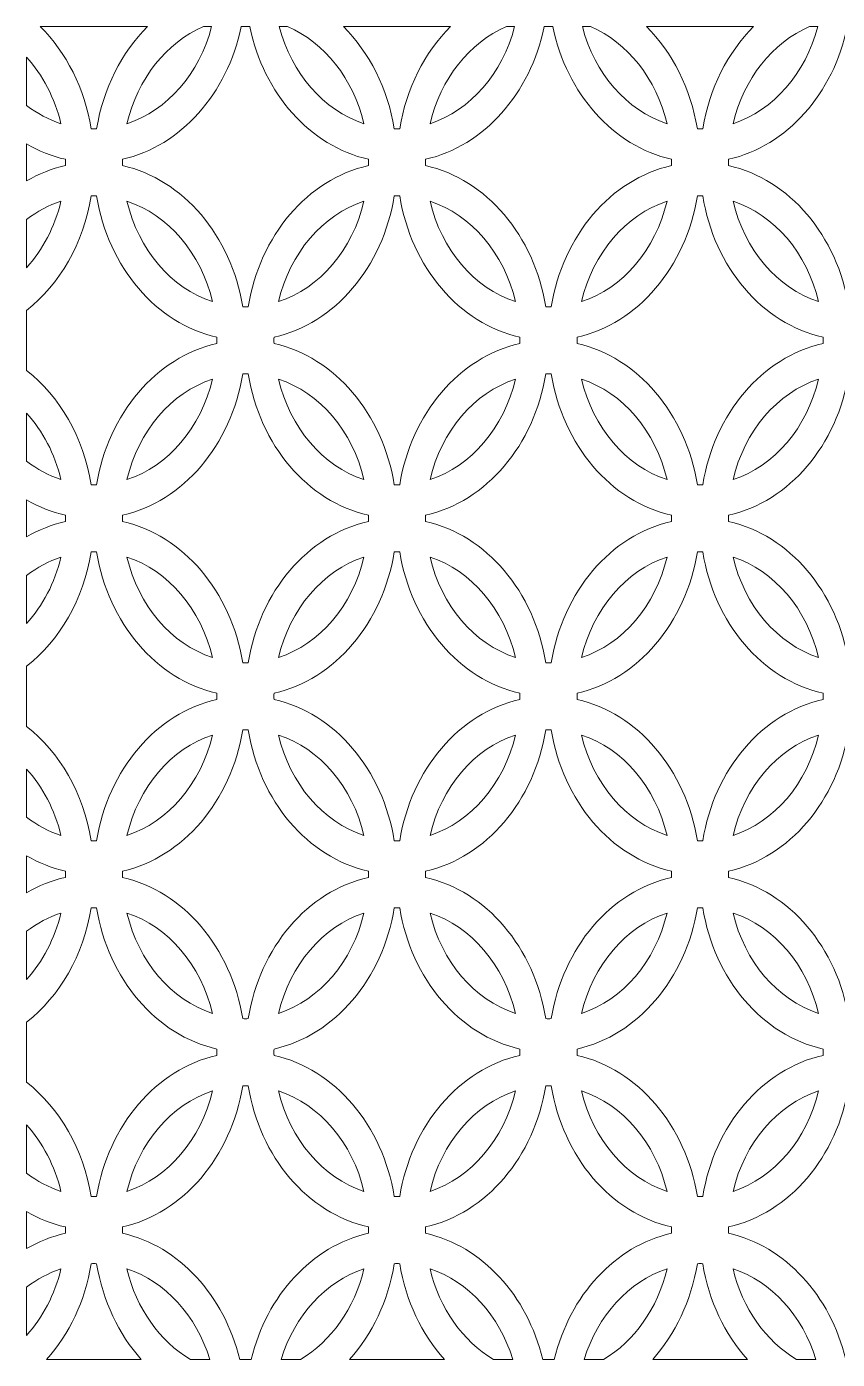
# Model space of a CAD drawing. Header units: millimetres. Extents: x -1200 to 1200, y -590 to 590.
# Drawn here: x -1200 to -482, y -590 to 590 of the extents above; entities that cross this region are included whole.
import ezdxf

# ---------------------------------------------------------------- set-up
doc = ezdxf.new("R2010")
doc.units = ezdxf.units.MM
doc.header["$MEASUREMENT"] = 0
doc.layers.add('Layer 1', color=7, linetype='Continuous')

msp = doc.modelspace()

# ---------------------------------------------------------------- linework, layer by layer
at = {"layer": 'Layer 1', "color": 250, "lineweight": 20}
for points, knots in [([(-1187.9483, 589.9734), (-1187.9483, 589.9734), (-1093.0364, 589.9734), (-1093.0364, 589.9734), (-1115.9437, 567.1634), (-1132.2515, 535.4802), (-1138.1012, 499.4456), (-1138.8975, 499.4249), (-1139.6939, 499.4095), (-1140.4902, 499.4095), (-1141.2908, 499.4095), (-1142.0871, 499.4249), (-1142.8834, 499.4456), (-1148.7373, 535.4802), (-1165.041, 567.1582), (-1187.9483, 589.9734)], [0, 0, 0, 0, 0.2, 0.2, 0.2, 0.4, 0.4, 0.4, 0.6, 0.6, 0.6, 0.8, 0.8, 0.8, 1, 1, 1, 1]), ([(-1115.2447, 469.7497), (-1115.2447, 470.6892), (-1115.232, 471.6235), (-1115.2151, 472.5577), (-1063.6059, 484.1253), (-1022.4889, 530.4371), (-1010.1669, 589.9734), (-1010.1669, 589.9734), (-1002.5551, 589.9734), (-1002.5551, 589.9734), (-990.2331, 530.4371), (-949.1118, 484.1253), (-897.5069, 472.5577), (-897.49, 471.6235), (-897.4773, 470.6892), (-897.4773, 469.7497), (-897.4773, 468.8103), (-897.49, 467.876), (-897.5069, 466.9417), (-951.3018, 454.8837), (-993.7023, 405.0722), (-1003.9699, 341.8814), (-1004.7662, 341.8607), (-1005.5625, 341.8452), (-1006.3589, 341.8452), (-1007.1594, 341.8452), (-1007.9558, 341.8607), (-1008.7521, 341.8814), (-1019.0155, 405.0722), (-1061.4202, 454.8837), (-1115.2151, 466.9417), (-1115.232, 467.876), (-1115.2447, 468.8103), (-1115.2447, 469.7497)], [0, 0, 0, 0, 0.090909091, 0.090909091, 0.090909091, 0.181818182, 0.181818182, 0.181818182, 0.272727273, 0.272727273, 0.272727273, 0.363636364, 0.363636364, 0.363636364, 0.454545455, 0.454545455, 0.454545455, 0.545454545, 0.545454545, 0.545454545, 0.636363636, 0.636363636, 0.636363636, 0.727272727, 0.727272727, 0.727272727, 0.818181818, 0.818181818, 0.818181818, 0.909090909, 0.909090909, 0.909090909, 1, 1, 1, 1]), ([(-1111.2715, 504.0757), (-1101.8384, 543.9301), (-1076.3769, 575.9539), (-1043.5663, 589.9734), (-1043.5663, 589.9734), (-1036.3315, 589.9734), (-1036.3315, 589.9734), (-1047.1328, 548.3744), (-1075.4916, 515.7621), (-1111.2715, 504.0757)], [0, 0, 0, 0, 0.333333333, 0.333333333, 0.333333333, 0.666666667, 0.666666667, 0.666666667, 1, 1, 1, 1]), ([(-901.4505, 504.0757), (-937.2261, 515.7621), (-965.5892, 548.3744), (-976.3905, 589.9734), (-976.3905, 589.9734), (-969.1557, 589.9734), (-969.1557, 589.9734), (-936.3451, 575.9539), (-910.8836, 543.9301), (-901.4505, 504.0757)], [0, 0, 0, 0, 0.333333333, 0.333333333, 0.333333333, 0.666666667, 0.666666667, 0.666666667, 1, 1, 1, 1]), ([(-874.6208, 499.4456), (-880.4747, 535.4802), (-896.7784, 567.1582), (-919.6856, 589.9734), (-919.6856, 589.9734), (-824.7737, 589.9734), (-824.7737, 589.9734), (-847.681, 567.1634), (-863.9847, 535.4802), (-869.8386, 499.4456), (-870.6349, 499.4249), (-871.4312, 499.4095), (-872.2276, 499.4095), (-873.0281, 499.4095), (-873.8244, 499.4249), (-874.6208, 499.4456)], [0, 0, 0, 0, 0.2, 0.2, 0.2, 0.4, 0.4, 0.4, 0.6, 0.6, 0.6, 0.8, 0.8, 0.8, 1, 1, 1, 1]), ([(-846.9821, 469.7497), (-846.9821, 470.6892), (-846.9694, 471.6235), (-846.9524, 472.5577), (-795.3433, 484.1253), (-754.2262, 530.4371), (-741.9042, 589.9734), (-741.9042, 589.9734), (-734.2925, 589.9734), (-734.2925, 589.9734), (-721.9705, 530.4371), (-680.8492, 484.1253), (-629.2443, 472.5577), (-629.2273, 471.6235), (-629.2146, 470.6892), (-629.2146, 469.7497), (-629.2146, 468.8103), (-629.2273, 467.876), (-629.2443, 466.9417), (-683.0434, 454.8837), (-725.4439, 405.0722), (-735.7073, 341.8814), (-736.5036, 341.8607), (-737.2999, 341.8452), (-738.0962, 341.8452), (-738.8968, 341.8452), (-739.6932, 341.8607), (-740.4895, 341.8814), (-750.7529, 405.0722), (-793.1576, 454.8837), (-846.9524, 466.9417), (-846.9694, 467.876), (-846.9821, 468.8103), (-846.9821, 469.7497)], [0, 0, 0, 0, 0.090909091, 0.090909091, 0.090909091, 0.181818182, 0.181818182, 0.181818182, 0.272727273, 0.272727273, 0.272727273, 0.363636364, 0.363636364, 0.363636364, 0.454545455, 0.454545455, 0.454545455, 0.545454545, 0.545454545, 0.545454545, 0.636363636, 0.636363636, 0.636363636, 0.727272727, 0.727272727, 0.727272727, 0.818181818, 0.818181818, 0.818181818, 0.909090909, 0.909090909, 0.909090909, 1, 1, 1, 1]), ([(-843.0089, 504.0757), (-833.5758, 543.9301), (-808.1143, 575.9539), (-775.3037, 589.9734), (-775.3037, 589.9734), (-768.0689, 589.9734), (-768.0689, 589.9734), (-778.8702, 548.3744), (-807.2332, 515.7621), (-843.0089, 504.0757)], [0, 0, 0, 0, 0.333333333, 0.333333333, 0.333333333, 0.666666667, 0.666666667, 0.666666667, 1, 1, 1, 1]), ([(-633.1878, 504.0757), (-668.9635, 515.7621), (-697.3265, 548.3744), (-708.1279, 589.9734), (-708.1279, 589.9734), (-700.8931, 589.9734), (-700.8931, 589.9734), (-668.0825, 575.9539), (-642.621, 543.9301), (-633.1878, 504.0757)], [0, 0, 0, 0, 0.333333333, 0.333333333, 0.333333333, 0.666666667, 0.666666667, 0.666666667, 1, 1, 1, 1]), ([(-606.3582, 499.4456), (-612.2121, 535.4802), (-628.5157, 567.1582), (-651.423, 589.9734), (-651.423, 589.9734), (-556.5111, 589.9734), (-556.5111, 589.9734), (-579.4184, 567.1634), (-595.7263, 535.4802), (-601.5759, 499.4456), (-602.3723, 499.4249), (-603.1686, 499.4095), (-603.965, 499.4095), (-604.7655, 499.4095), (-605.5618, 499.4249), (-606.3582, 499.4456)], [0, 0, 0, 0, 0.2, 0.2, 0.2, 0.4, 0.4, 0.4, 0.6, 0.6, 0.6, 0.8, 0.8, 0.8, 1, 1, 1, 1]), ([(-578.7195, 469.7497), (-578.7195, 470.6892), (-578.7068, 471.6235), (-578.6898, 472.5577), (-527.0807, 484.1253), (-485.9636, 530.4371), (-473.6416, 589.9734), (-473.6416, 589.9734), (-466.0298, 589.9734), (-466.0298, 589.9734), (-453.7079, 530.4371), (-412.5866, 484.1253), (-360.9816, 472.5577), (-360.9647, 471.6235), (-360.952, 470.6892), (-360.952, 469.7497), (-360.952, 468.8103), (-360.9647, 467.876), (-360.9816, 466.9417), (-414.7807, 454.8837), (-457.177, 405.0722), (-467.4446, 341.8814), (-468.241, 341.8607), (-469.0373, 341.8452), (-469.8336, 341.8452), (-470.6342, 341.8452), (-471.4305, 341.8607), (-472.2269, 341.8814), (-482.4902, 405.0722), (-524.895, 454.8837), (-578.6898, 466.9417), (-578.7068, 467.876), (-578.7195, 468.8103), (-578.7195, 469.7497)], [0, 0, 0, 0, 0.090909091, 0.090909091, 0.090909091, 0.181818182, 0.181818182, 0.181818182, 0.272727273, 0.272727273, 0.272727273, 0.363636364, 0.363636364, 0.363636364, 0.454545455, 0.454545455, 0.454545455, 0.545454545, 0.545454545, 0.545454545, 0.636363636, 0.636363636, 0.636363636, 0.727272727, 0.727272727, 0.727272727, 0.818181818, 0.818181818, 0.818181818, 0.909090909, 0.909090909, 0.909090909, 1, 1, 1, 1]), ([(-574.7463, 504.0757), (-565.3131, 543.9301), (-539.8517, 575.9539), (-507.041, 589.9734), (-507.041, 589.9734), (-499.8063, 589.9734), (-499.8063, 589.9734), (-510.6076, 548.3744), (-538.9706, 515.7621), (-574.7463, 504.0757)], [0, 0, 0, 0, 0.333333333, 0.333333333, 0.333333333, 0.666666667, 0.666666667, 0.666666667, 1, 1, 1, 1]), ([(-1200.05, 520.2322), (-1200.05, 520.2322), (-1200.05, 562.9255), (-1200.05, 562.9255), (-1185.7711, 547.1511), (-1175.1137, 526.8961), (-1169.7131, 504.0757), (-1180.6076, 507.6322), (-1190.8159, 513.1347), (-1200.05, 520.2322)], [0, 0, 0, 0, 0.333333333, 0.333333333, 0.333333333, 0.666666667, 0.666666667, 0.666666667, 1, 1, 1, 1]), ([(-1200.05, 486.123), (-1189.3545, 479.8823), (-1177.8501, 475.2677), (-1165.7695, 472.5577), (-1165.7526, 471.6235), (-1165.7399, 470.6892), (-1165.7399, 469.7497), (-1165.7399, 468.8103), (-1165.7526, 467.876), (-1165.7695, 466.9417), (-1177.8501, 464.2317), (-1189.3545, 459.6171), (-1200.05, 453.3764), (-1200.05, 453.3764), (-1200.05, 486.123), (-1200.05, 486.123)], [0, 0, 0, 0, 0.2, 0.2, 0.2, 0.4, 0.4, 0.4, 0.6, 0.6, 0.6, 0.8, 0.8, 0.8, 1, 1, 1, 1]), ([(-1200.05, 338.7946), (-1170.8229, 361.806), (-1149.72, 397.9592), (-1142.8834, 440.0538), (-1142.0871, 440.0745), (-1141.2908, 440.0899), (-1140.4902, 440.0899), (-1139.6939, 440.0899), (-1138.8975, 440.0745), (-1138.1012, 440.0538), (-1127.8336, 376.863), (-1085.4331, 327.0515), (-1031.6382, 314.9935), (-1031.6213, 314.0592), (-1031.6086, 313.1249), (-1031.6086, 312.1855), (-1031.6086, 311.246), (-1031.6213, 310.3117), (-1031.6382, 309.3775), (-1085.4331, 297.3195), (-1127.8378, 247.5131), (-1138.1012, 184.3171), (-1138.8975, 184.2965), (-1139.6939, 184.281), (-1140.4902, 184.281), (-1141.2908, 184.281), (-1142.0871, 184.2965), (-1142.8834, 184.3171), (-1149.72, 226.4117), (-1170.8229, 262.565), (-1200.05, 285.5763), (-1200.05, 285.5763), (-1200.05, 338.7946), (-1200.05, 338.7946)], [0, 0, 0, 0, 0.090909091, 0.090909091, 0.090909091, 0.181818182, 0.181818182, 0.181818182, 0.272727273, 0.272727273, 0.272727273, 0.363636364, 0.363636364, 0.363636364, 0.454545455, 0.454545455, 0.454545455, 0.545454545, 0.545454545, 0.545454545, 0.636363636, 0.636363636, 0.636363636, 0.727272727, 0.727272727, 0.727272727, 0.818181818, 0.818181818, 0.818181818, 0.909090909, 0.909090909, 0.909090909, 1, 1, 1, 1]), ([(-981.0838, 314.9935), (-927.2889, 327.0515), (-884.8842, 376.863), (-874.6208, 440.0538), (-873.8244, 440.0745), (-873.0281, 440.0899), (-872.2276, 440.0899), (-871.4312, 440.0899), (-870.6349, 440.0745), (-869.8386, 440.0538), (-859.5752, 376.863), (-817.1704, 327.0515), (-763.3756, 314.9935), (-763.3586, 314.0592), (-763.3459, 313.1249), (-763.3459, 312.1855), (-763.3459, 311.246), (-763.3586, 310.3117), (-763.3756, 309.3775), (-817.1704, 297.3195), (-859.5752, 247.5131), (-869.8386, 184.3171), (-870.6349, 184.2965), (-871.4312, 184.281), (-872.2276, 184.281), (-873.0281, 184.281), (-873.8244, 184.2965), (-874.6208, 184.3171), (-884.8842, 247.508), (-927.2847, 297.3195), (-981.0838, 309.3775), (-981.1007, 310.3117), (-981.1134, 311.246), (-981.1134, 312.1855), (-981.1134, 313.1249), (-981.1007, 314.0592), (-981.0838, 314.9935)], [0, 0, 0, 0, 0.083333333, 0.083333333, 0.083333333, 0.166666667, 0.166666667, 0.166666667, 0.25, 0.25, 0.25, 0.333333333, 0.333333333, 0.333333333, 0.416666667, 0.416666667, 0.416666667, 0.5, 0.5, 0.5, 0.583333333, 0.583333333, 0.583333333, 0.666666667, 0.666666667, 0.666666667, 0.75, 0.75, 0.75, 0.833333333, 0.833333333, 0.833333333, 0.916666667, 0.916666667, 0.916666667, 1, 1, 1, 1]), ([(-712.8212, 314.9935), (-659.0263, 327.0515), (-616.6216, 376.863), (-606.3582, 440.0538), (-605.5618, 440.0745), (-604.7655, 440.0899), (-603.965, 440.0899), (-603.1686, 440.0899), (-602.3723, 440.0745), (-601.5759, 440.0538), (-591.3126, 376.863), (-548.9078, 327.0515), (-495.113, 314.9935), (-495.096, 314.0592), (-495.0833, 313.1249), (-495.0833, 312.1855), (-495.0833, 311.246), (-495.096, 310.3117), (-495.113, 309.3775), (-548.9078, 297.3195), (-591.3126, 247.5131), (-601.5759, 184.3171), (-602.3723, 184.2965), (-603.1686, 184.281), (-603.965, 184.281), (-604.7655, 184.281), (-605.5618, 184.2965), (-606.3582, 184.3171), (-616.6216, 247.508), (-659.0263, 297.3195), (-712.8212, 309.3775), (-712.8381, 310.3117), (-712.8508, 311.246), (-712.8508, 312.1855), (-712.8508, 313.1249), (-712.8381, 314.0592), (-712.8212, 314.9935)], [0, 0, 0, 0, 0.083333333, 0.083333333, 0.083333333, 0.166666667, 0.166666667, 0.166666667, 0.25, 0.25, 0.25, 0.333333333, 0.333333333, 0.333333333, 0.416666667, 0.416666667, 0.416666667, 0.5, 0.5, 0.5, 0.583333333, 0.583333333, 0.583333333, 0.666666667, 0.666666667, 0.666666667, 0.75, 0.75, 0.75, 0.833333333, 0.833333333, 0.833333333, 0.916666667, 0.916666667, 0.916666667, 1, 1, 1, 1]), ([(-1200.05, 419.2621), (-1190.8159, 426.3595), (-1180.6076, 431.8672), (-1169.7131, 435.4237), (-1175.1137, 412.6033), (-1185.7711, 392.3432), (-1200.05, 376.5687), (-1200.05, 376.5687), (-1200.05, 419.2621), (-1200.05, 419.2621)], [0, 0, 0, 0, 0.333333333, 0.333333333, 0.333333333, 0.666666667, 0.666666667, 0.666666667, 1, 1, 1, 1]), ([(-1035.5818, 346.5115), (-1072.2173, 358.4766), (-1101.0844, 392.3845), (-1111.2715, 435.4237), (-1074.636, 423.4586), (-1045.7689, 389.5507), (-1035.5818, 346.5115)], [0, 0, 0, 0, 0.5, 0.5, 0.5, 1, 1, 1, 1]), ([(-977.1402, 346.5115), (-966.9531, 389.5507), (-938.086, 423.4586), (-901.4505, 435.4237), (-911.6376, 392.3845), (-940.5047, 358.4766), (-977.1402, 346.5115)], [0, 0, 0, 0, 0.5, 0.5, 0.5, 1, 1, 1, 1]), ([(-767.3191, 346.5115), (-803.9547, 358.4766), (-832.8218, 392.3845), (-843.0089, 435.4237), (-806.3734, 423.4586), (-777.5063, 389.5507), (-767.3191, 346.5115)], [0, 0, 0, 0, 0.5, 0.5, 0.5, 1, 1, 1, 1]), ([(-708.8776, 346.5115), (-698.6905, 389.5507), (-669.8234, 423.4586), (-633.1878, 435.4237), (-643.3749, 392.3845), (-672.242, 358.4766), (-708.8776, 346.5115)], [0, 0, 0, 0, 0.5, 0.5, 0.5, 1, 1, 1, 1]), ([(-499.0565, 346.5115), (-535.6921, 358.4766), (-564.5591, 392.3845), (-574.7463, 435.4237), (-538.1107, 423.4586), (-509.2436, 389.5507), (-499.0565, 346.5115)], [0, 0, 0, 0, 0.5, 0.5, 0.5, 1, 1, 1, 1]), ([(-1115.2447, 154.6264), (-1115.2447, 155.5658), (-1115.232, 156.5001), (-1115.2151, 157.4293), (-1061.416, 169.4924), (-1019.0155, 219.2987), (-1008.7521, 282.4947), (-1007.9558, 282.5102), (-1007.1594, 282.5257), (-1006.3589, 282.5257), (-1005.5625, 282.5257), (-1004.7662, 282.5102), (-1003.9699, 282.4947), (-993.7065, 219.2987), (-951.3018, 169.4924), (-897.5069, 157.4293), (-897.49, 156.5001), (-897.4773, 155.5658), (-897.4773, 154.6264), (-897.4773, 153.6869), (-897.49, 152.7475), (-897.5069, 151.8184), (-951.3018, 139.7604), (-993.7023, 89.9489), (-1003.9699, 26.758), (-1004.7662, 26.7374), (-1005.5625, 26.7219), (-1006.3589, 26.7219), (-1007.1594, 26.7219), (-1007.9558, 26.7374), (-1008.7521, 26.758), (-1019.0155, 89.9489), (-1061.4202, 139.7552), (-1115.2151, 151.8184), (-1115.232, 152.7475), (-1115.2447, 153.6869), (-1115.2447, 154.6264)], [0, 0, 0, 0, 0.083333333, 0.083333333, 0.083333333, 0.166666667, 0.166666667, 0.166666667, 0.25, 0.25, 0.25, 0.333333333, 0.333333333, 0.333333333, 0.416666667, 0.416666667, 0.416666667, 0.5, 0.5, 0.5, 0.583333333, 0.583333333, 0.583333333, 0.666666667, 0.666666667, 0.666666667, 0.75, 0.75, 0.75, 0.833333333, 0.833333333, 0.833333333, 0.916666667, 0.916666667, 0.916666667, 1, 1, 1, 1]), ([(-1111.2715, 188.9524), (-1101.0844, 231.9864), (-1072.2173, 265.8943), (-1035.5818, 277.8594), (-1045.7689, 234.8254), (-1074.6317, 200.9175), (-1111.2715, 188.9524)], [0, 0, 0, 0, 0.5, 0.5, 0.5, 1, 1, 1, 1]), ([(-977.1402, 277.8594), (-940.5047, 265.8943), (-911.6376, 231.9864), (-901.4505, 188.9524), (-938.086, 200.9175), (-966.9531, 234.8254), (-977.1402, 277.8594)], [0, 0, 0, 0, 0.5, 0.5, 0.5, 1, 1, 1, 1]), ([(-846.9821, 154.6264), (-846.9821, 155.5658), (-846.9694, 156.5001), (-846.9524, 157.4293), (-793.1534, 169.4924), (-750.7529, 219.2987), (-740.4895, 282.4947), (-739.6932, 282.5102), (-738.8968, 282.5257), (-738.0962, 282.5257), (-737.2999, 282.5257), (-736.5036, 282.5102), (-735.7073, 282.4947), (-725.4439, 219.2987), (-683.0391, 169.4924), (-629.2443, 157.4293), (-629.2273, 156.5001), (-629.2146, 155.5658), (-629.2146, 154.6264), (-629.2146, 153.6869), (-629.2273, 152.7475), (-629.2443, 151.8184), (-683.0434, 139.7604), (-725.4439, 89.9489), (-735.7073, 26.758), (-736.5036, 26.7374), (-737.2999, 26.7219), (-738.0962, 26.7219), (-738.8968, 26.7219), (-739.6932, 26.7374), (-740.4895, 26.758), (-750.7529, 89.9489), (-793.1576, 139.7552), (-846.9524, 151.8184), (-846.9694, 152.7475), (-846.9821, 153.6869), (-846.9821, 154.6264)], [0, 0, 0, 0, 0.083333333, 0.083333333, 0.083333333, 0.166666667, 0.166666667, 0.166666667, 0.25, 0.25, 0.25, 0.333333333, 0.333333333, 0.333333333, 0.416666667, 0.416666667, 0.416666667, 0.5, 0.5, 0.5, 0.583333333, 0.583333333, 0.583333333, 0.666666667, 0.666666667, 0.666666667, 0.75, 0.75, 0.75, 0.833333333, 0.833333333, 0.833333333, 0.916666667, 0.916666667, 0.916666667, 1, 1, 1, 1]), ([(-843.0089, 188.9524), (-832.8218, 231.9864), (-803.9547, 265.8943), (-767.3191, 277.8594), (-777.5063, 234.8254), (-806.3734, 200.9175), (-843.0089, 188.9524)], [0, 0, 0, 0, 0.5, 0.5, 0.5, 1, 1, 1, 1]), ([(-708.8776, 277.8594), (-672.242, 265.8943), (-643.3749, 231.9864), (-633.1878, 188.9524), (-669.8234, 200.9175), (-698.6905, 234.8254), (-708.8776, 277.8594)], [0, 0, 0, 0, 0.5, 0.5, 0.5, 1, 1, 1, 1]), ([(-578.7195, 154.6264), (-578.7195, 155.5658), (-578.7068, 156.5001), (-578.6898, 157.4293), (-524.8908, 169.4924), (-482.4902, 219.2987), (-472.2269, 282.4947), (-471.4305, 282.5102), (-470.6342, 282.5257), (-469.8336, 282.5257), (-469.0373, 282.5257), (-468.241, 282.5102), (-467.4446, 282.4947), (-457.1812, 219.2987), (-414.7765, 169.4924), (-360.9816, 157.4293), (-360.9647, 156.5001), (-360.952, 155.5658), (-360.952, 154.6264), (-360.952, 153.6869), (-360.9647, 152.7475), (-360.9816, 151.8184), (-414.7807, 139.7604), (-457.177, 89.9489), (-467.4446, 26.758), (-468.241, 26.7374), (-469.0373, 26.7219), (-469.8336, 26.7219), (-470.6342, 26.7219), (-471.4305, 26.7374), (-472.2269, 26.758), (-482.4902, 89.9489), (-524.895, 139.7552), (-578.6898, 151.8184), (-578.7068, 152.7475), (-578.7195, 153.6869), (-578.7195, 154.6264)], [0, 0, 0, 0, 0.083333333, 0.083333333, 0.083333333, 0.166666667, 0.166666667, 0.166666667, 0.25, 0.25, 0.25, 0.333333333, 0.333333333, 0.333333333, 0.416666667, 0.416666667, 0.416666667, 0.5, 0.5, 0.5, 0.583333333, 0.583333333, 0.583333333, 0.666666667, 0.666666667, 0.666666667, 0.75, 0.75, 0.75, 0.833333333, 0.833333333, 0.833333333, 0.916666667, 0.916666667, 0.916666667, 1, 1, 1, 1]), ([(-574.7463, 188.9524), (-564.5591, 231.9864), (-535.6921, 265.8943), (-499.0565, 277.8594), (-509.2436, 234.8254), (-538.1107, 200.9175), (-574.7463, 188.9524)], [0, 0, 0, 0, 0.5, 0.5, 0.5, 1, 1, 1, 1]), ([(-1200.05, 247.8022), (-1185.7711, 232.0277), (-1175.1137, 211.7728), (-1169.7131, 188.9524), (-1180.6076, 192.5089), (-1190.8159, 198.0114), (-1200.05, 205.1089), (-1200.05, 205.1089), (-1200.05, 247.8022), (-1200.05, 247.8022)], [0, 0, 0, 0, 0.333333333, 0.333333333, 0.333333333, 0.666666667, 0.666666667, 0.666666667, 1, 1, 1, 1]), ([(-1200.05, 170.9945), (-1189.3545, 164.7539), (-1177.8501, 160.1392), (-1165.7695, 157.4293), (-1165.7526, 156.5001), (-1165.7399, 155.5658), (-1165.7399, 154.6264), (-1165.7399, 153.6869), (-1165.7526, 152.7475), (-1165.7695, 151.8184), (-1177.8501, 149.1084), (-1189.3545, 144.4938), (-1200.05, 138.2531), (-1200.05, 138.2531), (-1200.05, 170.9945), (-1200.05, 170.9945)], [0, 0, 0, 0, 0.2, 0.2, 0.2, 0.4, 0.4, 0.4, 0.6, 0.6, 0.6, 0.8, 0.8, 0.8, 1, 1, 1, 1]), ([(-1142.8834, 124.9305), (-1142.0871, 124.9512), (-1141.2908, 124.9666), (-1140.4902, 124.9666), (-1139.6939, 124.9666), (-1138.8975, 124.9512), (-1138.1012, 124.9305), (-1127.8336, 61.7396), (-1085.4331, 11.9281), (-1031.6382, -0.1298), (-1031.6213, -1.0641), (-1031.6086, -1.9984), (-1031.6086, -2.9378), (-1031.6086, -3.8773), (-1031.6213, -4.8116), (-1031.6382, -5.7459), (-1085.4331, -17.8039), (-1127.8378, -67.6153), (-1138.1012, -130.8062), (-1138.8975, -130.8268), (-1139.6939, -130.8423), (-1140.4902, -130.8423), (-1141.2908, -130.8423), (-1142.0871, -130.8268), (-1142.8834, -130.8062), (-1149.72, -88.7116), (-1170.8229, -52.5583), (-1200.05, -29.547), (-1200.05, -29.547), (-1200.05, 23.6713), (-1200.05, 23.6713), (-1170.8229, 46.6878), (-1149.72, 82.8308), (-1142.8834, 124.9305)], [0, 0, 0, 0, 0.090909091, 0.090909091, 0.090909091, 0.181818182, 0.181818182, 0.181818182, 0.272727273, 0.272727273, 0.272727273, 0.363636364, 0.363636364, 0.363636364, 0.454545455, 0.454545455, 0.454545455, 0.545454545, 0.545454545, 0.545454545, 0.636363636, 0.636363636, 0.636363636, 0.727272727, 0.727272727, 0.727272727, 0.818181818, 0.818181818, 0.818181818, 0.909090909, 0.909090909, 0.909090909, 1, 1, 1, 1]), ([(-1200.05, 104.1387), (-1190.8159, 111.2362), (-1180.6076, 116.7387), (-1169.7131, 120.2952), (-1175.1137, 97.4748), (-1185.7711, 77.225), (-1200.05, 61.4454), (-1200.05, 61.4454), (-1200.05, 104.1387), (-1200.05, 104.1387)], [0, 0, 0, 0, 0.333333333, 0.333333333, 0.333333333, 0.666666667, 0.666666667, 0.666666667, 1, 1, 1, 1]), ([(-1111.2715, 120.2952), (-1074.636, 108.3301), (-1045.7689, 74.4222), (-1035.5818, 31.3882), (-1072.2173, 43.3533), (-1101.0844, 77.2612), (-1111.2715, 120.2952)], [0, 0, 0, 0, 0.5, 0.5, 0.5, 1, 1, 1, 1]), ([(-981.0838, -0.1298), (-927.2889, 11.9281), (-884.8842, 61.7345), (-874.6208, 124.9305), (-873.8244, 124.9512), (-873.0281, 124.9666), (-872.2276, 124.9666), (-871.4312, 124.9666), (-870.6349, 124.9512), (-869.8386, 124.9305), (-859.5752, 61.7396), (-817.1704, 11.9281), (-763.3756, -0.1298), (-763.3586, -1.0641), (-763.3459, -1.9984), (-763.3459, -2.9378), (-763.3459, -3.8773), (-763.3586, -4.8116), (-763.3756, -5.7459), (-817.1704, -17.8039), (-859.5752, -67.6153), (-869.8386, -130.8062), (-870.6349, -130.8268), (-871.4312, -130.8423), (-872.2276, -130.8423), (-873.0281, -130.8423), (-873.8244, -130.8268), (-874.6208, -130.8062), (-884.8842, -67.6153), (-927.2847, -17.8039), (-981.0838, -5.7459), (-981.1007, -4.8116), (-981.1134, -3.8773), (-981.1134, -2.9378), (-981.1134, -1.9984), (-981.1007, -1.0641), (-981.0838, -0.1298)], [0, 0, 0, 0, 0.083333333, 0.083333333, 0.083333333, 0.166666667, 0.166666667, 0.166666667, 0.25, 0.25, 0.25, 0.333333333, 0.333333333, 0.333333333, 0.416666667, 0.416666667, 0.416666667, 0.5, 0.5, 0.5, 0.583333333, 0.583333333, 0.583333333, 0.666666667, 0.666666667, 0.666666667, 0.75, 0.75, 0.75, 0.833333333, 0.833333333, 0.833333333, 0.916666667, 0.916666667, 0.916666667, 1, 1, 1, 1]), ([(-977.1402, 31.3882), (-966.9531, 74.4222), (-938.086, 108.3301), (-901.4505, 120.2952), (-911.6376, 77.2612), (-940.5047, 43.3533), (-977.1402, 31.3882)], [0, 0, 0, 0, 0.5, 0.5, 0.5, 1, 1, 1, 1]), ([(-767.3191, 31.3882), (-803.9547, 43.3533), (-832.8218, 77.2612), (-843.0089, 120.2952), (-806.3734, 108.3301), (-777.5063, 74.4222), (-767.3191, 31.3882)], [0, 0, 0, 0, 0.5, 0.5, 0.5, 1, 1, 1, 1]), ([(-712.8212, -0.1298), (-659.0263, 11.9281), (-616.6216, 61.7345), (-606.3582, 124.9305), (-605.5618, 124.9512), (-604.7655, 124.9666), (-603.965, 124.9666), (-603.1686, 124.9666), (-602.3723, 124.9512), (-601.5759, 124.9305), (-591.3126, 61.7396), (-548.9078, 11.9281), (-495.113, -0.1298), (-495.096, -1.0641), (-495.0833, -1.9984), (-495.0833, -2.9378), (-495.0833, -3.8773), (-495.096, -4.8116), (-495.113, -5.7459), (-548.9078, -17.8039), (-591.3126, -67.6153), (-601.5759, -130.8062), (-602.3723, -130.8268), (-603.1686, -130.8423), (-603.965, -130.8423), (-604.7655, -130.8423), (-605.5618, -130.8268), (-606.3582, -130.8062), (-616.6216, -67.6153), (-659.0263, -17.8039), (-712.8212, -5.7459), (-712.8381, -4.8116), (-712.8508, -3.8773), (-712.8508, -2.9378), (-712.8508, -1.9984), (-712.8381, -1.0641), (-712.8212, -0.1298)], [0, 0, 0, 0, 0.083333333, 0.083333333, 0.083333333, 0.166666667, 0.166666667, 0.166666667, 0.25, 0.25, 0.25, 0.333333333, 0.333333333, 0.333333333, 0.416666667, 0.416666667, 0.416666667, 0.5, 0.5, 0.5, 0.583333333, 0.583333333, 0.583333333, 0.666666667, 0.666666667, 0.666666667, 0.75, 0.75, 0.75, 0.833333333, 0.833333333, 0.833333333, 0.916666667, 0.916666667, 0.916666667, 1, 1, 1, 1]), ([(-708.8776, 31.3882), (-698.6905, 74.4222), (-669.8234, 108.3301), (-633.1878, 120.2952), (-643.3749, 77.2612), (-672.242, 43.3533), (-708.8776, 31.3882)], [0, 0, 0, 0, 0.5, 0.5, 0.5, 1, 1, 1, 1]), ([(-499.0565, 31.3882), (-535.6921, 43.3533), (-564.5591, 77.2612), (-574.7463, 120.2952), (-538.1107, 108.3301), (-509.2436, 74.4222), (-499.0565, 31.3882)], [0, 0, 0, 0, 0.5, 0.5, 0.5, 1, 1, 1, 1]), ([(-1115.2447, -160.5021), (-1115.2447, -159.5627), (-1115.232, -158.6284), (-1115.2151, -157.6941), (-1061.416, -145.6361), (-1019.0155, -95.8246), (-1008.7521, -32.6338), (-1007.9558, -32.6131), (-1007.1594, -32.5976), (-1006.3589, -32.5976), (-1005.5625, -32.5976), (-1004.7662, -32.6131), (-1003.9699, -32.6338), (-993.7065, -95.8246), (-951.3018, -145.6361), (-897.5069, -157.6941), (-897.49, -158.6284), (-897.4773, -159.5627), (-897.4773, -160.5021), (-897.4773, -161.4416), (-897.49, -162.3759), (-897.5069, -163.3101), (-951.3018, -175.3681), (-993.7023, -225.1796), (-1003.9699, -288.3705), (-1004.7662, -288.3911), (-1005.5625, -288.4066), (-1006.3589, -288.4066), (-1007.1594, -288.4066), (-1007.9558, -288.3911), (-1008.7521, -288.3705), (-1019.0155, -225.1744), (-1061.4202, -175.3681), (-1115.2151, -163.3101), (-1115.232, -162.3759), (-1115.2447, -161.4416), (-1115.2447, -160.5021)], [0, 0, 0, 0, 0.083333333, 0.083333333, 0.083333333, 0.166666667, 0.166666667, 0.166666667, 0.25, 0.25, 0.25, 0.333333333, 0.333333333, 0.333333333, 0.416666667, 0.416666667, 0.416666667, 0.5, 0.5, 0.5, 0.583333333, 0.583333333, 0.583333333, 0.666666667, 0.666666667, 0.666666667, 0.75, 0.75, 0.75, 0.833333333, 0.833333333, 0.833333333, 0.916666667, 0.916666667, 0.916666667, 1, 1, 1, 1]), ([(-846.9821, -160.5021), (-846.9821, -159.5627), (-846.9694, -158.6284), (-846.9524, -157.6941), (-793.1534, -145.6361), (-750.7529, -95.8246), (-740.4895, -32.6338), (-739.6932, -32.6131), (-738.8968, -32.5976), (-738.0962, -32.5976), (-737.2999, -32.5976), (-736.5036, -32.6131), (-735.7073, -32.6338), (-725.4439, -95.8246), (-683.0391, -145.6361), (-629.2443, -157.6941), (-629.2273, -158.6284), (-629.2146, -159.5627), (-629.2146, -160.5021), (-629.2146, -161.4416), (-629.2273, -162.3759), (-629.2443, -163.3101), (-683.0434, -175.3681), (-725.4439, -225.1796), (-735.7073, -288.3705), (-736.5036, -288.3911), (-737.2999, -288.4066), (-738.0962, -288.4066), (-738.8968, -288.4066), (-739.6932, -288.3911), (-740.4895, -288.3705), (-750.7529, -225.1744), (-793.1576, -175.3681), (-846.9524, -163.3101), (-846.9694, -162.3759), (-846.9821, -161.4416), (-846.9821, -160.5021)], [0, 0, 0, 0, 0.083333333, 0.083333333, 0.083333333, 0.166666667, 0.166666667, 0.166666667, 0.25, 0.25, 0.25, 0.333333333, 0.333333333, 0.333333333, 0.416666667, 0.416666667, 0.416666667, 0.5, 0.5, 0.5, 0.583333333, 0.583333333, 0.583333333, 0.666666667, 0.666666667, 0.666666667, 0.75, 0.75, 0.75, 0.833333333, 0.833333333, 0.833333333, 0.916666667, 0.916666667, 0.916666667, 1, 1, 1, 1]), ([(-578.7195, -160.5021), (-578.7195, -159.5627), (-578.7068, -158.6284), (-578.6898, -157.6941), (-524.8908, -145.6361), (-482.4902, -95.8246), (-472.2269, -32.6338), (-471.4305, -32.6131), (-470.6342, -32.5976), (-469.8336, -32.5976), (-469.0373, -32.5976), (-468.241, -32.6131), (-467.4446, -32.6338), (-457.1812, -95.8246), (-414.7765, -145.6361), (-360.9816, -157.6941), (-360.9647, -158.6284), (-360.952, -159.5627), (-360.952, -160.5021), (-360.952, -161.4416), (-360.9647, -162.3759), (-360.9816, -163.3101), (-414.7807, -175.3681), (-457.177, -225.1796), (-467.4446, -288.3705), (-468.241, -288.3911), (-469.0373, -288.4066), (-469.8336, -288.4066), (-470.6342, -288.4066), (-471.4305, -288.3911), (-472.2269, -288.3705), (-482.4902, -225.1744), (-524.895, -175.3681), (-578.6898, -163.3101), (-578.7068, -162.3759), (-578.7195, -161.4416), (-578.7195, -160.5021)], [0, 0, 0, 0, 0.083333333, 0.083333333, 0.083333333, 0.166666667, 0.166666667, 0.166666667, 0.25, 0.25, 0.25, 0.333333333, 0.333333333, 0.333333333, 0.416666667, 0.416666667, 0.416666667, 0.5, 0.5, 0.5, 0.583333333, 0.583333333, 0.583333333, 0.666666667, 0.666666667, 0.666666667, 0.75, 0.75, 0.75, 0.833333333, 0.833333333, 0.833333333, 0.916666667, 0.916666667, 0.916666667, 1, 1, 1, 1]), ([(-1111.2715, -126.176), (-1101.0844, -83.1369), (-1072.2173, -49.229), (-1035.5818, -37.2639), (-1045.7689, -80.3031), (-1074.6317, -114.211), (-1111.2715, -126.176)], [0, 0, 0, 0, 0.5, 0.5, 0.5, 1, 1, 1, 1]), ([(-977.1402, -37.2639), (-940.5047, -49.229), (-911.6376, -83.1369), (-901.4505, -126.176), (-938.086, -114.211), (-966.9531, -80.3031), (-977.1402, -37.2639)], [0, 0, 0, 0, 0.5, 0.5, 0.5, 1, 1, 1, 1]), ([(-843.0089, -126.176), (-832.8218, -83.1369), (-803.9547, -49.229), (-767.3191, -37.2639), (-777.5063, -80.3031), (-806.3734, -114.211), (-843.0089, -126.176)], [0, 0, 0, 0, 0.5, 0.5, 0.5, 1, 1, 1, 1]), ([(-708.8776, -37.2639), (-672.242, -49.229), (-643.3749, -83.1369), (-633.1878, -126.176), (-669.8234, -114.211), (-698.6905, -80.3031), (-708.8776, -37.2639)], [0, 0, 0, 0, 0.5, 0.5, 0.5, 1, 1, 1, 1]), ([(-574.7463, -126.176), (-564.5591, -83.1369), (-535.6921, -49.229), (-499.0565, -37.2639), (-509.2436, -80.3031), (-538.1107, -114.211), (-574.7463, -126.176)], [0, 0, 0, 0, 0.5, 0.5, 0.5, 1, 1, 1, 1]), ([(-1200.05, -67.3211), (-1185.7711, -83.0956), (-1175.1137, -103.3505), (-1169.7131, -126.176), (-1180.6076, -122.6196), (-1190.8159, -117.1119), (-1200.05, -110.0145), (-1200.05, -110.0145), (-1200.05, -67.3211), (-1200.05, -67.3211)], [0, 0, 0, 0, 0.333333333, 0.333333333, 0.333333333, 0.666666667, 0.666666667, 0.666666667, 1, 1, 1, 1]), ([(-1200.05, -144.1289), (-1189.3545, -150.3694), (-1177.8501, -154.9841), (-1165.7695, -157.6941), (-1165.7526, -158.6284), (-1165.7399, -159.5627), (-1165.7399, -160.5021), (-1165.7399, -161.4416), (-1165.7526, -162.3759), (-1165.7695, -163.3101), (-1177.8501, -166.0201), (-1189.3545, -170.6347), (-1200.05, -176.8754), (-1200.05, -176.8754), (-1200.05, -144.1289), (-1200.05, -144.1289)], [0, 0, 0, 0, 0.2, 0.2, 0.2, 0.4, 0.4, 0.4, 0.6, 0.6, 0.6, 0.8, 0.8, 0.8, 1, 1, 1, 1]), ([(-1138.1012, -190.1928), (-1127.8336, -253.3837), (-1085.4331, -303.1952), (-1031.6382, -315.2583), (-1031.6213, -316.1926), (-1031.6086, -317.1217), (-1031.6086, -318.0612), (-1031.6086, -319.0006), (-1031.6213, -319.9349), (-1031.6382, -320.8692), (-1085.4331, -332.9324), (-1127.8378, -382.7387), (-1138.1012, -445.9295), (-1138.8975, -445.9502), (-1139.6939, -445.9657), (-1140.4902, -445.9657), (-1141.2908, -445.9657), (-1142.0871, -445.9502), (-1142.8834, -445.9295), (-1149.72, -403.835), (-1170.8229, -367.6868), (-1200.05, -344.6703), (-1200.05, -344.6703), (-1200.05, -291.4572), (-1200.05, -291.4572), (-1170.8229, -268.4407), (-1149.72, -232.2926), (-1142.8834, -190.1928), (-1142.0871, -190.1773), (-1141.2908, -190.1567), (-1140.4902, -190.1567), (-1139.6939, -190.1567), (-1138.8975, -190.1773), (-1138.1012, -190.1928)], [0, 0, 0, 0, 0.090909091, 0.090909091, 0.090909091, 0.181818182, 0.181818182, 0.181818182, 0.272727273, 0.272727273, 0.272727273, 0.363636364, 0.363636364, 0.363636364, 0.454545455, 0.454545455, 0.454545455, 0.545454545, 0.545454545, 0.545454545, 0.636363636, 0.636363636, 0.636363636, 0.727272727, 0.727272727, 0.727272727, 0.818181818, 0.818181818, 0.818181818, 0.909090909, 0.909090909, 0.909090909, 1, 1, 1, 1]), ([(-1200.05, -210.9846), (-1190.8159, -203.8871), (-1180.6076, -198.3846), (-1169.7131, -194.8281), (-1175.1137, -217.6485), (-1185.7711, -237.8983), (-1200.05, -253.6779), (-1200.05, -253.6779), (-1200.05, -210.9846), (-1200.05, -210.9846)], [0, 0, 0, 0, 0.333333333, 0.333333333, 0.333333333, 0.666666667, 0.666666667, 0.666666667, 1, 1, 1, 1]), ([(-1111.2715, -194.8281), (-1074.636, -206.7932), (-1045.7689, -240.7011), (-1035.5818, -283.7351), (-1072.2173, -271.7701), (-1101.0844, -237.8622), (-1111.2715, -194.8281)], [0, 0, 0, 0, 0.5, 0.5, 0.5, 1, 1, 1, 1]), ([(-981.0838, -315.2583), (-927.2889, -303.1952), (-884.8842, -253.3889), (-874.6208, -190.1928), (-873.8244, -190.1773), (-873.0281, -190.1567), (-872.2276, -190.1567), (-871.4312, -190.1567), (-870.6349, -190.1773), (-869.8386, -190.1928), (-859.5752, -253.3837), (-817.1704, -303.1952), (-763.3756, -315.2583), (-763.3586, -316.1926), (-763.3459, -317.1217), (-763.3459, -318.0612), (-763.3459, -319.0006), (-763.3586, -319.9349), (-763.3756, -320.8692), (-817.1704, -332.9324), (-859.5752, -382.7387), (-869.8386, -445.9295), (-870.6349, -445.9502), (-871.4312, -445.9657), (-872.2276, -445.9657), (-873.0281, -445.9657), (-873.8244, -445.9502), (-874.6208, -445.9295), (-884.8842, -382.7387), (-927.2847, -332.9324), (-981.0838, -320.8692), (-981.1007, -319.9349), (-981.1134, -319.0006), (-981.1134, -318.0612), (-981.1134, -317.1217), (-981.1007, -316.1926), (-981.0838, -315.2583)], [0, 0, 0, 0, 0.083333333, 0.083333333, 0.083333333, 0.166666667, 0.166666667, 0.166666667, 0.25, 0.25, 0.25, 0.333333333, 0.333333333, 0.333333333, 0.416666667, 0.416666667, 0.416666667, 0.5, 0.5, 0.5, 0.583333333, 0.583333333, 0.583333333, 0.666666667, 0.666666667, 0.666666667, 0.75, 0.75, 0.75, 0.833333333, 0.833333333, 0.833333333, 0.916666667, 0.916666667, 0.916666667, 1, 1, 1, 1]), ([(-977.1402, -283.7351), (-966.9531, -240.7011), (-938.086, -206.7932), (-901.4505, -194.8281), (-911.6376, -237.8622), (-940.5047, -271.7701), (-977.1402, -283.7351)], [0, 0, 0, 0, 0.5, 0.5, 0.5, 1, 1, 1, 1]), ([(-843.0089, -194.8281), (-806.3734, -206.7932), (-777.5063, -240.7011), (-767.3191, -283.7351), (-803.9547, -271.7701), (-832.8218, -237.8622), (-843.0089, -194.8281)], [0, 0, 0, 0, 0.5, 0.5, 0.5, 1, 1, 1, 1]), ([(-712.8212, -315.2583), (-659.0263, -303.1952), (-616.6216, -253.3889), (-606.3582, -190.1928), (-605.5618, -190.1773), (-604.7655, -190.1567), (-603.965, -190.1567), (-603.1686, -190.1567), (-602.3723, -190.1773), (-601.5759, -190.1928), (-591.3126, -253.3837), (-548.9078, -303.1952), (-495.113, -315.2583), (-495.096, -316.1926), (-495.0833, -317.1217), (-495.0833, -318.0612), (-495.0833, -319.0006), (-495.096, -319.9349), (-495.113, -320.8692), (-548.9078, -332.9324), (-591.3126, -382.7387), (-601.5759, -445.9295), (-602.3723, -445.9502), (-603.1686, -445.9657), (-603.965, -445.9657), (-604.7655, -445.9657), (-605.5618, -445.9502), (-606.3582, -445.9295), (-616.6216, -382.7387), (-659.0263, -332.9324), (-712.8212, -320.8692), (-712.8381, -319.9349), (-712.8508, -319.0006), (-712.8508, -318.0612), (-712.8508, -317.1217), (-712.8381, -316.1926), (-712.8212, -315.2583)], [0, 0, 0, 0, 0.083333333, 0.083333333, 0.083333333, 0.166666667, 0.166666667, 0.166666667, 0.25, 0.25, 0.25, 0.333333333, 0.333333333, 0.333333333, 0.416666667, 0.416666667, 0.416666667, 0.5, 0.5, 0.5, 0.583333333, 0.583333333, 0.583333333, 0.666666667, 0.666666667, 0.666666667, 0.75, 0.75, 0.75, 0.833333333, 0.833333333, 0.833333333, 0.916666667, 0.916666667, 0.916666667, 1, 1, 1, 1]), ([(-708.8776, -283.7351), (-698.6905, -240.7011), (-669.8234, -206.7932), (-633.1878, -194.8281), (-643.3749, -237.8622), (-672.242, -271.7701), (-708.8776, -283.7351)], [0, 0, 0, 0, 0.5, 0.5, 0.5, 1, 1, 1, 1]), ([(-499.0565, -283.7351), (-535.6921, -271.7701), (-564.5591, -237.8622), (-574.7463, -194.8281), (-538.1107, -206.7932), (-509.2436, -240.7011), (-499.0565, -283.7351)], [0, 0, 0, 0, 0.5, 0.5, 0.5, 1, 1, 1, 1]), ([(-1115.2447, -475.6254), (-1115.2447, -474.686), (-1115.232, -473.7517), (-1115.2151, -472.8174), (-1061.416, -460.7594), (-1019.0155, -410.9479), (-1008.7521, -347.7571), (-1007.9558, -347.7364), (-1007.1594, -347.721), (-1006.3589, -347.721), (-1005.5625, -347.721), (-1004.7662, -347.7364), (-1003.9699, -347.7571), (-993.7065, -410.9531), (-951.3018, -460.7594), (-897.5069, -472.8174), (-897.49, -473.7517), (-897.4773, -474.686), (-897.4773, -475.6254), (-897.4773, -476.5649), (-897.49, -477.4992), (-897.5069, -478.4334), (-947.4175, -489.6191), (-987.518, -533.3087), (-1001.2463, -590.0266), (-1001.2463, -590.0266), (-1011.4758, -590.0266), (-1011.4758, -590.0266), (-1025.204, -533.3035), (-1065.3045, -489.6191), (-1115.2151, -478.4334), (-1115.232, -477.4992), (-1115.2447, -476.5649), (-1115.2447, -475.6254)], [0, 0, 0, 0, 0.090909091, 0.090909091, 0.090909091, 0.181818182, 0.181818182, 0.181818182, 0.272727273, 0.272727273, 0.272727273, 0.363636364, 0.363636364, 0.363636364, 0.454545455, 0.454545455, 0.454545455, 0.545454545, 0.545454545, 0.545454545, 0.636363636, 0.636363636, 0.636363636, 0.727272727, 0.727272727, 0.727272727, 0.818181818, 0.818181818, 0.818181818, 0.909090909, 0.909090909, 0.909090909, 1, 1, 1, 1]), ([(-1111.2715, -441.2994), (-1101.0844, -398.2602), (-1072.2173, -364.3575), (-1035.5818, -352.3872), (-1045.7689, -395.4264), (-1074.6317, -429.3343), (-1111.2715, -441.2994)], [0, 0, 0, 0, 0.5, 0.5, 0.5, 1, 1, 1, 1]), ([(-977.1402, -352.3872), (-940.5047, -364.3575), (-911.6376, -398.2654), (-901.4505, -441.2994), (-938.086, -429.3343), (-966.9531, -395.4264), (-977.1402, -352.3872)], [0, 0, 0, 0, 0.5, 0.5, 0.5, 1, 1, 1, 1]), ([(-846.9821, -475.6254), (-846.9821, -474.686), (-846.9694, -473.7517), (-846.9524, -472.8174), (-793.1534, -460.7594), (-750.7529, -410.9479), (-740.4895, -347.7571), (-739.6932, -347.7364), (-738.8968, -347.721), (-738.0962, -347.721), (-737.2999, -347.721), (-736.5036, -347.7364), (-735.7073, -347.7571), (-725.4439, -410.9531), (-683.0391, -460.7594), (-629.2443, -472.8174), (-629.2273, -473.7517), (-629.2146, -474.686), (-629.2146, -475.6254), (-629.2146, -476.5649), (-629.2273, -477.4992), (-629.2443, -478.4334), (-679.1591, -489.6191), (-719.2596, -533.3087), (-732.9836, -590.0266), (-732.9836, -590.0266), (-743.2131, -590.0266), (-743.2131, -590.0266), (-756.9414, -533.3035), (-797.0419, -489.6191), (-846.9524, -478.4334), (-846.9694, -477.4992), (-846.9821, -476.5649), (-846.9821, -475.6254)], [0, 0, 0, 0, 0.090909091, 0.090909091, 0.090909091, 0.181818182, 0.181818182, 0.181818182, 0.272727273, 0.272727273, 0.272727273, 0.363636364, 0.363636364, 0.363636364, 0.454545455, 0.454545455, 0.454545455, 0.545454545, 0.545454545, 0.545454545, 0.636363636, 0.636363636, 0.636363636, 0.727272727, 0.727272727, 0.727272727, 0.818181818, 0.818181818, 0.818181818, 0.909090909, 0.909090909, 0.909090909, 1, 1, 1, 1]), ([(-843.0089, -441.2994), (-832.8218, -398.2602), (-803.9547, -364.3575), (-767.3191, -352.3872), (-777.5063, -395.4264), (-806.3734, -429.3343), (-843.0089, -441.2994)], [0, 0, 0, 0, 0.5, 0.5, 0.5, 1, 1, 1, 1]), ([(-708.8776, -352.3872), (-672.242, -364.3575), (-643.3749, -398.2654), (-633.1878, -441.2994), (-669.8234, -429.3343), (-698.6905, -395.4264), (-708.8776, -352.3872)], [0, 0, 0, 0, 0.5, 0.5, 0.5, 1, 1, 1, 1]), ([(-578.7195, -475.6254), (-578.7195, -474.686), (-578.7068, -473.7517), (-578.6898, -472.8174), (-524.8908, -460.7594), (-482.4902, -410.9479), (-472.2269, -347.7571), (-471.4305, -347.7364), (-470.6342, -347.721), (-469.8336, -347.721), (-469.0373, -347.721), (-468.241, -347.7364), (-467.4446, -347.7571), (-457.1812, -410.9531), (-414.7765, -460.7594), (-360.9816, -472.8174), (-360.9647, -473.7517), (-360.952, -474.686), (-360.952, -475.6254), (-360.952, -476.5649), (-360.9647, -477.4992), (-360.9816, -478.4334), (-410.8965, -489.6191), (-450.9927, -533.3087), (-464.721, -590.0266), (-464.721, -590.0266), (-474.9505, -590.0266), (-474.9505, -590.0266), (-488.6788, -533.3035), (-528.7792, -489.6191), (-578.6898, -478.4334), (-578.7068, -477.4992), (-578.7195, -476.5649), (-578.7195, -475.6254)], [0, 0, 0, 0, 0.090909091, 0.090909091, 0.090909091, 0.181818182, 0.181818182, 0.181818182, 0.272727273, 0.272727273, 0.272727273, 0.363636364, 0.363636364, 0.363636364, 0.454545455, 0.454545455, 0.454545455, 0.545454545, 0.545454545, 0.545454545, 0.636363636, 0.636363636, 0.636363636, 0.727272727, 0.727272727, 0.727272727, 0.818181818, 0.818181818, 0.818181818, 0.909090909, 0.909090909, 0.909090909, 1, 1, 1, 1]), ([(-574.7463, -441.2994), (-564.5591, -398.2602), (-535.6921, -364.3575), (-499.0565, -352.3872), (-509.2436, -395.4264), (-538.1107, -429.3343), (-574.7463, -441.2994)], [0, 0, 0, 0, 0.5, 0.5, 0.5, 1, 1, 1, 1]), ([(-1200.05, -382.4496), (-1185.7711, -398.2293), (-1175.1137, -418.479), (-1169.7131, -441.2994), (-1180.6076, -437.7429), (-1190.8159, -432.2352), (-1200.05, -425.1378), (-1200.05, -425.1378), (-1200.05, -382.4496), (-1200.05, -382.4496)], [0, 0, 0, 0, 0.333333333, 0.333333333, 0.333333333, 0.666666667, 0.666666667, 0.666666667, 1, 1, 1, 1]), ([(-1200.05, -459.2522), (-1189.3545, -465.4928), (-1177.8501, -470.1075), (-1165.7695, -472.8174), (-1165.7526, -473.7517), (-1165.7399, -474.686), (-1165.7399, -475.6254), (-1165.7399, -476.5649), (-1165.7526, -477.4992), (-1165.7695, -478.4334), (-1177.8501, -481.1434), (-1189.3545, -485.758), (-1200.05, -491.9987), (-1200.05, -491.9987), (-1200.05, -459.2522), (-1200.05, -459.2522)], [0, 0, 0, 0, 0.2, 0.2, 0.2, 0.4, 0.4, 0.4, 0.6, 0.6, 0.6, 0.8, 0.8, 0.8, 1, 1, 1, 1]), ([(-1182.4248, -590.0266), (-1162.4233, -567.7792), (-1148.2544, -538.3878), (-1142.8834, -505.3213), (-1142.0871, -505.3007), (-1141.2908, -505.2852), (-1140.4902, -505.2852), (-1139.6939, -505.2852), (-1138.8975, -505.3007), (-1138.1012, -505.3213), (-1132.7302, -538.3827), (-1118.5572, -567.7844), (-1098.5598, -590.0266), (-1098.5598, -590.0266), (-1182.4248, -590.0266), (-1182.4248, -590.0266)], [0, 0, 0, 0, 0.2, 0.2, 0.2, 0.4, 0.4, 0.4, 0.6, 0.6, 0.6, 0.8, 0.8, 0.8, 1, 1, 1, 1]), ([(-874.6208, -505.3213), (-873.8244, -505.3007), (-873.0281, -505.2852), (-872.2276, -505.2852), (-871.4312, -505.2852), (-870.6349, -505.3007), (-869.8386, -505.3213), (-864.4676, -538.3827), (-850.2945, -567.7844), (-830.2972, -590.0266), (-830.2972, -590.0266), (-914.1621, -590.0266), (-914.1621, -590.0266), (-894.1606, -567.7792), (-879.9918, -538.3878), (-874.6208, -505.3213)], [0, 0, 0, 0, 0.2, 0.2, 0.2, 0.4, 0.4, 0.4, 0.6, 0.6, 0.6, 0.8, 0.8, 0.8, 1, 1, 1, 1]), ([(-606.3582, -505.3213), (-605.5618, -505.3007), (-604.7655, -505.2852), (-603.965, -505.2852), (-603.1686, -505.2852), (-602.3723, -505.3007), (-601.5759, -505.3213), (-596.2049, -538.3827), (-582.0361, -567.7844), (-562.0346, -590.0266), (-562.0346, -590.0266), (-645.8995, -590.0266), (-645.8995, -590.0266), (-625.898, -567.7792), (-611.7292, -538.3878), (-606.3582, -505.3213)], [0, 0, 0, 0, 0.2, 0.2, 0.2, 0.4, 0.4, 0.4, 0.6, 0.6, 0.6, 0.8, 0.8, 0.8, 1, 1, 1, 1]), ([(-1200.05, -568.8013), (-1200.05, -568.8013), (-1200.05, -526.1131), (-1200.05, -526.1131), (-1190.8159, -519.0156), (-1180.6076, -513.5079), (-1169.7131, -509.9514), (-1175.1137, -532.7718), (-1185.7711, -553.0216), (-1200.05, -568.8013)], [0, 0, 0, 0, 0.333333333, 0.333333333, 0.333333333, 0.666666667, 0.666666667, 0.666666667, 1, 1, 1, 1]), ([(-1111.2715, -509.9514), (-1077.1817, -521.0855), (-1049.8183, -551.215), (-1037.975, -590.0266), (-1037.975, -590.0266), (-1055.0835, -590.0266), (-1055.0835, -590.0266), (-1082.2774, -574.0095), (-1102.9736, -545.0105), (-1111.2715, -509.9514)], [0, 0, 0, 0, 0.333333333, 0.333333333, 0.333333333, 0.666666667, 0.666666667, 0.666666667, 1, 1, 1, 1]), ([(-974.747, -590.0266), (-962.9037, -551.215), (-935.5403, -521.0855), (-901.4505, -509.9514), (-909.7484, -545.0105), (-930.4446, -574.0095), (-957.6386, -590.0266), (-957.6386, -590.0266), (-974.747, -590.0266), (-974.747, -590.0266)], [0, 0, 0, 0, 0.333333333, 0.333333333, 0.333333333, 0.666666667, 0.666666667, 0.666666667, 1, 1, 1, 1]), ([(-843.0089, -509.9514), (-808.9191, -521.0855), (-781.5557, -551.215), (-769.7124, -590.0266), (-769.7124, -590.0266), (-786.8208, -590.0266), (-786.8208, -590.0266), (-814.0148, -574.0095), (-834.711, -545.0105), (-843.0089, -509.9514)], [0, 0, 0, 0, 0.333333333, 0.333333333, 0.333333333, 0.666666667, 0.666666667, 0.666666667, 1, 1, 1, 1]), ([(-706.4844, -590.0266), (-694.641, -551.215), (-667.2776, -521.0855), (-633.1878, -509.9514), (-641.4858, -545.0105), (-662.182, -574.0095), (-689.3759, -590.0266), (-689.3759, -590.0266), (-706.4844, -590.0266), (-706.4844, -590.0266)], [0, 0, 0, 0, 0.333333333, 0.333333333, 0.333333333, 0.666666667, 0.666666667, 0.666666667, 1, 1, 1, 1]), ([(-518.5582, -590.0266), (-545.7521, -574.0095), (-566.4483, -545.0105), (-574.7463, -509.9514), (-540.6564, -521.0855), (-513.2931, -551.215), (-501.4498, -590.0266), (-501.4498, -590.0266), (-518.5582, -590.0266), (-518.5582, -590.0266)], [0, 0, 0, 0, 0.333333333, 0.333333333, 0.333333333, 0.666666667, 0.666666667, 0.666666667, 1, 1, 1, 1])]:
    msp.add_open_spline(points, degree=3, knots=knots, dxfattribs=at)

doc.saveas('drawing.dxf')
